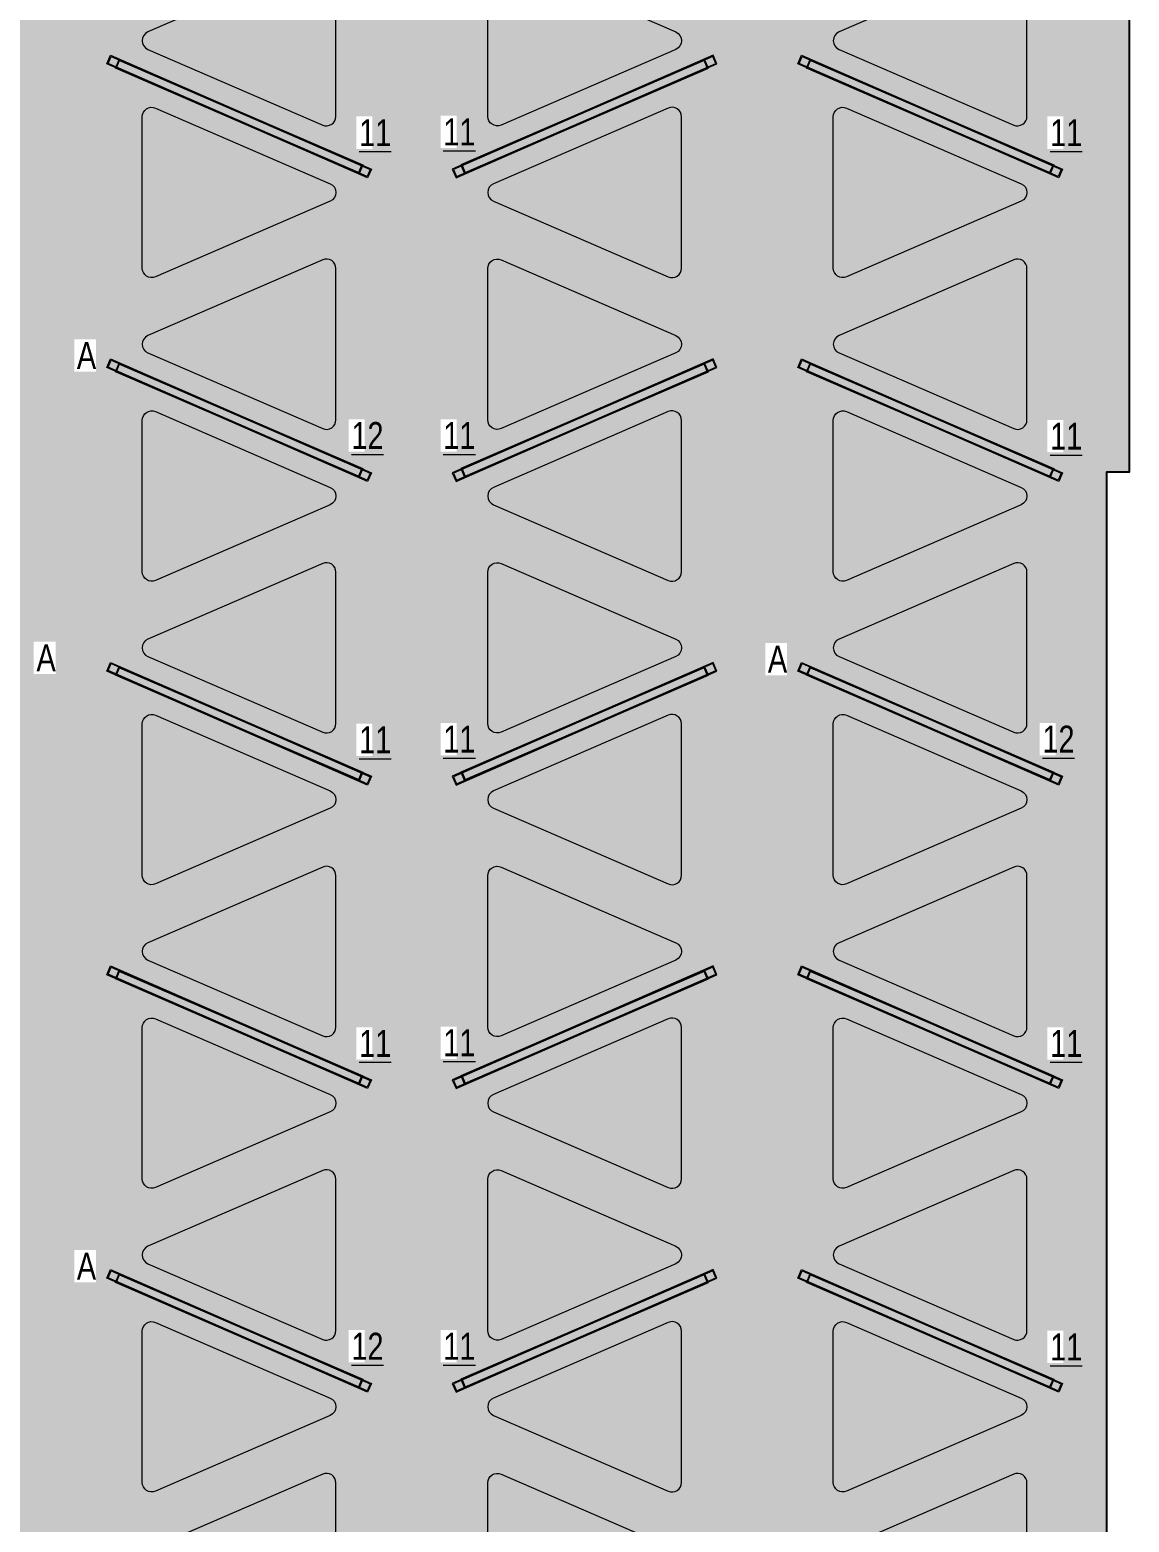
# Model space of a CAD drawing. Header units: millimetres. Extents: x -547274 to 397870, y -45599 to 141350.
# Drawn here: x 63650 to 69442, y 86401 to 94267 of the extents above; entities that cross this region are included whole.
import ezdxf

# ---------------------------------------------------------------- set-up
doc = ezdxf.new("R2010")
doc.units = ezdxf.units.MM
for name, color, linetype, lineweight in [('_ЭОМ_ОБЩ_Освещение_текст тип светильника', 172, 'Continuous', 50), ('_ЭОМ_светильник А', 1, 'Continuous', 35), ('_ЭОМ_светильник Р', 4, 'Continuous', 35), ('АР_Потолки_Штриховка', 252, 'Continuous', 0)]:
    doc.layers.add(name, color=color, linetype=linetype, lineweight=lineweight)
doc.layers.add('RAL 9010', color=7, linetype='Continuous')
for name, color, linetype, lineweight, true_color in [('АР_Потолок_RAL 095 85 40', 7, 'Continuous', 5, 0xddc87a), ('АР_Потолок_RAL 100 70 20', 7, 'Continuous', 5, 0xb3ac85), ('АР_Потолок_Покраска', 7, 'Continuous', 5, 0x007399)]:
    doc.layers.add(name, color=color, linetype=linetype, lineweight=lineweight, true_color=true_color)
doc.styles.add('ГОСТ', font='cad.shx', dxfattribs={"width": 0.8})

# ---------------------------------------------------------------- blocks, each defined once
blk = doc.blocks.new('RVE-PLS5070-1500-P')
at = {"color": 0, "linetype": 'ByBlock', "lineweight": -2, "ltscale": 40}
for points in [[(750, -25), (-750, -25), (-750, 25), (750, 25)], [(745, -20), (-745, -20), (-745, 20), (745, 20)]]:
    blk.add_lwpolyline(points, close=True, dxfattribs=at)

msp = doc.modelspace()

# ---------------------------------------------------------------- hatches: boundary and pattern name
at = {"layer": 'RAL 9010', "ltscale": 100, "true_color": 0xe1be89}
h = msp.add_hatch(color=31, dxfattribs=at)
h.dxf.hatch_style = 1
h.paths.add_polyline_path([(65262.6, 94608.5, 0.539691), (65192.7, 94654.4), (64272, 94255.5, 0.656611), (64272, 94163.8), (65192.7, 93764.9, 0.539691), (65262.6, 93810.8)])
h = msp.add_hatch(color=31, dxfattribs=at)
h.dxf.hatch_style = 1
h.paths.add_polyline_path([(68874, 93363.8, 0.656611), (68874, 93455.5), (67953.2, 93854.4, 0.539691), (67883.4, 93808.5), (67883.4, 93010.8, 0.539691), (67953.2, 92964.9)])
h = msp.add_hatch(color=31, dxfattribs=at)
h.dxf.hatch_style = 1
h.paths.add_polyline_path([(67053.2, 92563.8, 0.656611), (67053.2, 92655.5), (66132.5, 93054.4, 0.539691), (66062.6, 93008.5), (66062.6, 92210.8, 0.539691), (66132.5, 92164.9)])
h = msp.add_hatch(color=31, dxfattribs=at)
h.dxf.hatch_style = 1
h.paths.add_polyline_path([(65232.5, 91763.8, 0.656611), (65232.5, 91855.5), (64311.7, 92254.4, 0.539691), (64241.9, 92208.5), (64241.9, 91410.8, 0.539691), (64311.7, 91364.9)])
h = msp.add_hatch(color=31, dxfattribs=at)
h.dxf.hatch_style = 1
h.paths.add_polyline_path([(68904.1, 91408.5, 0.539691), (68834.2, 91454.4), (67913.5, 91055.5, 0.656611), (67913.5, 90963.8), (68834.2, 90564.9, 0.539691), (68904.1, 90610.8)])
h = msp.add_hatch(color=31, dxfattribs=at)
h.dxf.hatch_style = 1
h.paths.add_polyline_path([(67083.4, 90608.5, 0.539691), (67013.5, 90654.4), (66092.7, 90255.5, 0.656611), (66092.7, 90163.8), (67013.5, 89764.9, 0.539691), (67083.4, 89810.8)])
h = msp.add_hatch(color=31, dxfattribs=at)
h.dxf.hatch_style = 1
h.paths.add_polyline_path([(65262.6, 89808.5, 0.539691), (65192.7, 89854.4), (64272, 89455.5, 0.656611), (64272, 89363.8), (65192.7, 88964.9, 0.539691), (65262.6, 89010.8)])
h = msp.add_hatch(color=31, dxfattribs=at)
h.dxf.hatch_style = 1
h.paths.add_polyline_path([(68874, 88563.8, 0.656611), (68874, 88655.5), (67953.2, 89054.4, 0.539691), (67883.4, 89008.5), (67883.4, 88210.8, 0.539691), (67953.2, 88164.9)])
h = msp.add_hatch(color=31, dxfattribs=at)
h.dxf.hatch_style = 1
h.paths.add_polyline_path([(67053.2, 87763.8, 0.656611), (67053.2, 87855.5), (66132.5, 88254.4, 0.539691), (66062.6, 88208.5), (66062.6, 87410.8, 0.539691), (66132.5, 87364.9)])
h = msp.add_hatch(color=31, dxfattribs=at)
h.dxf.hatch_style = 1
h.paths.add_polyline_path([(65232.5, 86963.8, 0.656611), (65232.5, 87055.5), (64311.7, 87454.4, 0.539691), (64241.9, 87408.5), (64241.9, 86610.8, 0.539691), (64311.7, 86564.9)])
h = msp.add_hatch(color=31, dxfattribs=at)
h.dxf.hatch_style = 1
h.paths.add_polyline_path([(68904.1, 86608.5, 0.539691), (68834.2, 86654.4), (67913.5, 86255.5, 0.656611), (67913.5, 86163.8), (68834.2, 85764.9, 0.539691), (68904.1, 85810.8)])
at = {"layer": 'АР_Потолки_Штриховка', "ltscale": 100, "true_color": 0xf8f6b0}
h = msp.add_hatch(color=51, dxfattribs=at)
h.dxf.hatch_style = 1
h.paths.add_polyline_path([(65382, 93515.1), (64106.6, 94067.6), (64122.5, 94104.3), (65397.9, 93551.8)])
h = msp.add_hatch(color=51, dxfattribs=at)
h.dxf.hatch_style = 1
h.paths.add_polyline_path([(65943.2, 93515.1), (67218.7, 94067.6), (67202.8, 94104.3), (65927.3, 93551.8)])
h = msp.add_hatch(color=51, dxfattribs=at)
h.dxf.hatch_style = 1
h.paths.add_polyline_path([(69023.5, 93515.1), (67748, 94067.6), (67763.9, 94104.3), (69039.4, 93551.8)])
h = msp.add_hatch(color=51, dxfattribs=at)
h.dxf.hatch_style = 1
h.paths.add_polyline_path([(65382, 91915.1), (64106.6, 92467.6), (64122.5, 92504.3), (65397.9, 91951.8)])
h = msp.add_hatch(color=51, dxfattribs=at)
h.dxf.hatch_style = 1
h.paths.add_polyline_path([(65943.2, 91915.1), (67218.7, 92467.6), (67202.8, 92504.3), (65927.3, 91951.8)])
h = msp.add_hatch(color=51, dxfattribs=at)
h.dxf.hatch_style = 1
h.paths.add_polyline_path([(69023.5, 91915.1), (67748, 92467.6), (67763.9, 92504.3), (69039.4, 91951.8)])
h = msp.add_hatch(color=51, dxfattribs=at)
h.dxf.hatch_style = 1
h.paths.add_polyline_path([(65382, 90315.1), (64106.6, 90867.6), (64122.5, 90904.3), (65397.9, 90351.8)])
h = msp.add_hatch(color=51, dxfattribs=at)
h.dxf.hatch_style = 1
h.paths.add_polyline_path([(65943.2, 90315.1), (67218.7, 90867.6), (67202.8, 90904.3), (65927.3, 90351.8)])
h = msp.add_hatch(color=51, dxfattribs=at)
h.dxf.hatch_style = 1
h.paths.add_polyline_path([(69023.5, 90315.1), (67748, 90867.6), (67763.9, 90904.3), (69039.4, 90351.8)])
h = msp.add_hatch(color=51, dxfattribs=at)
h.dxf.hatch_style = 1
h.paths.add_polyline_path([(65382, 88715.1), (64106.6, 89267.6), (64122.5, 89304.3), (65397.9, 88751.8)])
h = msp.add_hatch(color=51, dxfattribs=at)
h.dxf.hatch_style = 1
h.paths.add_polyline_path([(65943.2, 88715.1), (67218.7, 89267.6), (67202.8, 89304.3), (65927.3, 88751.8)])
h = msp.add_hatch(color=51, dxfattribs=at)
h.dxf.hatch_style = 1
h.paths.add_polyline_path([(69023.5, 88715.1), (67748, 89267.6), (67763.9, 89304.3), (69039.4, 88751.8)])
h = msp.add_hatch(color=51, dxfattribs=at)
h.dxf.hatch_style = 1
h.paths.add_polyline_path([(65382, 87115.1), (64106.6, 87667.6), (64122.5, 87704.3), (65397.9, 87151.8)])
h = msp.add_hatch(color=51, dxfattribs=at)
h.dxf.hatch_style = 1
h.paths.add_polyline_path([(65943.2, 87115.1), (67218.7, 87667.6), (67202.8, 87704.3), (65927.3, 87151.8)])
h = msp.add_hatch(color=51, dxfattribs=at)
h.dxf.hatch_style = 1
h.paths.add_polyline_path([(69023.5, 87115.1), (67748, 87667.6), (67763.9, 87704.3), (69039.4, 87151.8)])
at = {"layer": 'АР_Потолок_RAL 095 85 40', "transparency": 33554687}
h = msp.add_hatch(color=256, dxfattribs=at)
h.dxf.hatch_style = 1
h.paths.add_polyline_path([(67913.5, 94255.5, 0.656611), (67913.5, 94163.8), (68834.2, 93764.9, 0.539691), (68904.1, 93810.8), (68904.1, 94608.5, 0.539691), (68834.2, 94654.4)])
h = msp.add_hatch(color=256, dxfattribs=at)
h.dxf.hatch_style = 1
h.paths.add_polyline_path([(66092.7, 93455.5, 0.656611), (66092.7, 93363.8), (67013.5, 92964.9, 0.539691), (67083.4, 93010.8), (67083.4, 93808.5, 0.539691), (67013.5, 93854.4)])
h = msp.add_hatch(color=256, dxfattribs=at)
h.dxf.hatch_style = 1
h.paths.add_polyline_path([(64272, 92655.5, 0.656611), (64272, 92563.8), (65192.7, 92164.9, 0.539691), (65262.6, 92210.8), (65262.6, 93008.5, 0.539691), (65192.7, 93054.4)])
h = msp.add_hatch(color=256, dxfattribs=at)
h.dxf.hatch_style = 1
h.paths.add_polyline_path([(67953.2, 92254.4, 0.539691), (67883.4, 92208.5), (67883.4, 91410.8, 0.539691), (67953.2, 91364.9), (68874, 91763.8, 0.656611), (68874, 91855.5)])
h = msp.add_hatch(color=256, dxfattribs=at)
h.dxf.hatch_style = 1
h.paths.add_polyline_path([(66062.6, 90610.8, 0.539691), (66132.5, 90564.9), (67053.2, 90963.8, 0.656611), (67053.2, 91055.5), (66132.5, 91454.4, 0.539691), (66062.6, 91408.5)])
h = msp.add_hatch(color=256, dxfattribs=at)
h.dxf.hatch_style = 1
h.paths.add_polyline_path([(65232.5, 90163.8, 0.656611), (65232.5, 90255.5), (64311.7, 90654.4, 0.539691), (64241.9, 90608.5), (64241.9, 89810.8, 0.539691), (64311.7, 89764.9)])
h = msp.add_hatch(color=256, dxfattribs=at)
h.dxf.hatch_style = 1
h.paths.add_polyline_path([(67913.5, 89455.5, 0.656611), (67913.5, 89363.8), (68834.2, 88964.9, 0.539691), (68904.1, 89010.8), (68904.1, 89808.5, 0.539691), (68834.2, 89854.4)])
h = msp.add_hatch(color=256, dxfattribs=at)
h.dxf.hatch_style = 1
h.paths.add_polyline_path([(66092.7, 88655.5, 0.656611), (66092.7, 88563.8), (67013.5, 88164.9, 0.539691), (67083.4, 88210.8), (67083.4, 89008.5, 0.539691), (67013.5, 89054.4)])
h = msp.add_hatch(color=256, dxfattribs=at)
h.dxf.hatch_style = 1
h.paths.add_polyline_path([(64272, 87855.5, 0.656611), (64272, 87763.8), (65192.7, 87364.9, 0.539691), (65262.6, 87410.8), (65262.6, 88208.5, 0.539691), (65192.7, 88254.4)])
h = msp.add_hatch(color=256, dxfattribs=at)
h.dxf.hatch_style = 1
h.paths.add_polyline_path([(67953.2, 87454.4, 0.539691), (67883.4, 87408.5), (67883.4, 86610.8, 0.539691), (67953.2, 86564.9), (68874, 86963.8, 0.656611), (68874, 87055.5)])
h = msp.add_hatch(color=256, dxfattribs=at)
h.dxf.hatch_style = 1
h.paths.add_polyline_path([(66062.6, 85810.8, 0.539691), (66132.5, 85764.9), (67053.2, 86163.8, 0.656611), (67053.2, 86255.5), (66132.5, 86654.4, 0.539691), (66062.6, 86608.5)])
at = {"layer": 'АР_Потолок_RAL 100 70 20', "transparency": 33554687}
h = msp.add_hatch(color=256, dxfattribs=at)
h.dxf.hatch_style = 1
h.paths.add_polyline_path([(67053.2, 94163.8, 0.656611), (67053.2, 94255.5), (66132.5, 94654.4, 0.539691), (66062.6, 94608.5), (66062.6, 93810.8, 0.539691), (66132.5, 93764.9)])
h = msp.add_hatch(color=256, dxfattribs=at)
h.dxf.hatch_style = 1
h.paths.add_polyline_path([(65232.5, 93363.8, 0.656611), (65232.5, 93455.5), (64311.7, 93854.4, 0.539691), (64241.9, 93808.5), (64241.9, 93010.8, 0.539691), (64311.7, 92964.9)])
h = msp.add_hatch(color=256, dxfattribs=at)
h.dxf.hatch_style = 1
h.paths.add_polyline_path([(68834.2, 92164.9, 0.539691), (68904.1, 92210.8), (68904.1, 93008.5, 0.539691), (68834.2, 93054.4), (67913.5, 92655.5, 0.656611), (67913.5, 92563.8)])
h = msp.add_hatch(color=256, dxfattribs=at)
h.dxf.hatch_style = 1
h.paths.add_polyline_path([(67013.5, 91364.9, 0.539691), (67083.4, 91410.8), (67083.4, 92208.5, 0.539691), (67013.5, 92254.4), (66092.7, 91855.5, 0.656611), (66092.7, 91763.8)])
h = msp.add_hatch(color=256, dxfattribs=at)
h.dxf.hatch_style = 1
h.paths.add_polyline_path([(64272, 91055.5, 0.656611), (64272, 90963.8), (65192.7, 90564.9, 0.539691), (65262.6, 90610.8), (65262.6, 91408.5, 0.539691), (65192.7, 91454.4)])
h = msp.add_hatch(color=256, dxfattribs=at)
h.dxf.hatch_style = 1
h.paths.add_polyline_path([(67953.2, 90654.4, 0.539691), (67883.4, 90608.5), (67883.4, 89810.8, 0.539691), (67953.2, 89764.9), (68874, 90163.8, 0.656611), (68874, 90255.5)])
h = msp.add_hatch(color=256, dxfattribs=at)
h.dxf.hatch_style = 1
h.paths.add_polyline_path([(67053.2, 89363.8, 0.656611), (67053.2, 89455.5), (66132.5, 89854.4, 0.539691), (66062.6, 89808.5), (66062.6, 89010.8, 0.539691), (66132.5, 88964.9)])
h = msp.add_hatch(color=256, dxfattribs=at)
h.dxf.hatch_style = 1
h.paths.add_polyline_path([(65232.5, 88563.8, 0.656611), (65232.5, 88655.5), (64311.7, 89054.4, 0.539691), (64241.9, 89008.5), (64241.9, 88210.8, 0.539691), (64311.7, 88164.9)])
h = msp.add_hatch(color=256, dxfattribs=at)
h.dxf.hatch_style = 1
h.paths.add_polyline_path([(68834.2, 87364.9, 0.539691), (68904.1, 87410.8), (68904.1, 88208.5, 0.539691), (68834.2, 88254.4), (67913.5, 87855.5, 0.656611), (67913.5, 87763.8)])
h = msp.add_hatch(color=256, dxfattribs=at)
h.dxf.hatch_style = 1
h.paths.add_polyline_path([(67013.5, 86564.9, 0.539691), (67083.4, 86610.8), (67083.4, 87408.5, 0.539691), (67013.5, 87454.4), (66092.7, 87055.5, 0.656611), (66092.7, 86963.8)])
h = msp.add_hatch(color=256, dxfattribs=at)
h.dxf.hatch_style = 1
h.paths.add_polyline_path([(64272, 86255.5, 0.656611), (64272, 86163.8), (65192.7, 85764.9, 0.539691), (65262.6, 85810.8), (65262.6, 86608.5, 0.539691), (65192.7, 86654.4)])
at = {"layer": 'АР_Потолок_Покраска'}
h = msp.add_hatch(dxfattribs=at)
h.set_pattern_fill('CROSS', color=256, scale=25)
h.set_pattern_definition([(0, (-169992.07, 59504.36), (158.75, 158.75), [79.375, -238.125]), (90, (-169952.39, 59464.68), (-158.75, 158.75), [79.375, -238.125])])
h.paths.add_polyline_path([(57962.3, 105550.7), (60782.3, 105550.7), (60782.3, 106400.7), (66722.4, 106400.7), (66722.4, 105550.7), (69442.4, 105550.7), (69442.4, 100800.7), (69442.4, 100400.7), (69442.4, 94800.7), (69442.4, 94400.7), (69442.4, 91935.7), (69322.3, 91935.7), (69322.3, 83288.1), (67172.3, 83288.1), (67172.3, 82685.7), (57962.3, 82685.7)])

# ---------------------------------------------------------------- linework, layer by layer
msp.add_lwpolyline([(57962.3, 106700.7), (63442.4, 106700.7), (63442.4, 106400.7), (63842.4, 106400.7), (63842.4, 106700.7), (69442.4, 106700.7), (69442.4, 105550.7), (69442.4, 105550.7), (69442.4, 100800.7), (69442.4, 100800.7), (69442.4, 100400.7), (69442.4, 100400.7), (69442.4, 94800.7), (69442.4, 94800.7), (69442.4, 94400.7), (69442.4, 94400.7), (69442.4, 91935.7), (69322.3, 91935.7), (69322.3, 83288.1), (67172.3, 83288.1), (67172.3, 82685.7), (57962.3, 82685.7)], close=True)
at = {"layer": 'АР_Потолки_Штриховка', "color": 18, "ltscale": 100, "true_color": 0x000000}
for points in [[(65192.7, 93764.9, 0.539691), (65262.6, 93810.8), (65262.6, 94608.5, 0.539691), (65192.7, 94654.4), (64272, 94255.5, 0.656611), (64272, 94163.8), (65192.7, 93764.9)], [(66132.5, 93764.9, -0.539691), (66062.6, 93810.8), (66062.6, 94608.5, -0.539691), (66132.5, 94654.4), (67053.2, 94255.5, -0.656611), (67053.2, 94163.8), (66132.5, 93764.9)], [(68834.2, 93764.9, 0.539691), (68904.1, 93810.8), (68904.1, 94608.5, 0.539691), (68834.2, 94654.4), (67913.5, 94255.5, 0.656611), (67913.5, 94163.8), (68834.2, 93764.9)], [(64311.7, 92964.9, -0.539691), (64241.9, 93010.8), (64241.9, 93808.5, -0.539691), (64311.7, 93854.4), (65232.5, 93455.5, -0.656611), (65232.5, 93363.8), (64311.7, 92964.9)], [(67013.5, 92964.9, 0.539691), (67083.4, 93010.8), (67083.4, 93808.5, 0.539691), (67013.5, 93854.4), (66092.7, 93455.5, 0.656611), (66092.7, 93363.8), (67013.5, 92964.9)], [(67953.2, 92964.9, -0.539691), (67883.4, 93010.8), (67883.4, 93808.5, -0.539691), (67953.2, 93854.4), (68874, 93455.5, -0.656611), (68874, 93363.8), (67953.2, 92964.9)], [(65192.7, 92164.9, 0.539691), (65262.6, 92210.8), (65262.6, 93008.5, 0.539691), (65192.7, 93054.4), (64272, 92655.5, 0.656611), (64272, 92563.8), (65192.7, 92164.9)], [(66132.5, 92164.9, -0.539691), (66062.6, 92210.8), (66062.6, 93008.5, -0.539691), (66132.5, 93054.4), (67053.2, 92655.5, -0.656611), (67053.2, 92563.8), (66132.5, 92164.9)], [(68834.2, 92164.9, 0.539691), (68904.1, 92210.8), (68904.1, 93008.5, 0.539691), (68834.2, 93054.4), (67913.5, 92655.5, 0.656611), (67913.5, 92563.8), (68834.2, 92164.9)], [(64311.7, 91364.9, -0.539691), (64241.9, 91410.8), (64241.9, 92208.5, -0.539691), (64311.7, 92254.4), (65232.5, 91855.5, -0.656611), (65232.5, 91763.8), (64311.7, 91364.9)], [(67013.5, 91364.9, 0.539691), (67083.4, 91410.8), (67083.4, 92208.5, 0.539691), (67013.5, 92254.4), (66092.7, 91855.5, 0.656611), (66092.7, 91763.8), (67013.5, 91364.9)], [(67953.2, 91364.9, -0.539691), (67883.4, 91410.8), (67883.4, 92208.5, -0.539691), (67953.2, 92254.4), (68874, 91855.5, -0.656611), (68874, 91763.8), (67953.2, 91364.9)], [(65192.7, 90564.9, 0.539691), (65262.6, 90610.8), (65262.6, 91408.5, 0.539691), (65192.7, 91454.4), (64272, 91055.5, 0.656611), (64272, 90963.8), (65192.7, 90564.9)], [(66132.5, 90564.9, -0.539691), (66062.6, 90610.8), (66062.6, 91408.5, -0.539691), (66132.5, 91454.4), (67053.2, 91055.5, -0.656611), (67053.2, 90963.8), (66132.5, 90564.9)], [(68834.2, 90564.9, 0.539691), (68904.1, 90610.8), (68904.1, 91408.5, 0.539691), (68834.2, 91454.4), (67913.5, 91055.5, 0.656611), (67913.5, 90963.8), (68834.2, 90564.9)], [(64311.7, 89764.9, -0.539691), (64241.9, 89810.8), (64241.9, 90608.5, -0.539691), (64311.7, 90654.4), (65232.5, 90255.5, -0.656611), (65232.5, 90163.8), (64311.7, 89764.9)], [(67013.5, 89764.9, 0.539691), (67083.4, 89810.8), (67083.4, 90608.5, 0.539691), (67013.5, 90654.4), (66092.7, 90255.5, 0.656611), (66092.7, 90163.8), (67013.5, 89764.9)], [(67953.2, 89764.9, -0.539691), (67883.4, 89810.8), (67883.4, 90608.5, -0.539691), (67953.2, 90654.4), (68874, 90255.5, -0.656611), (68874, 90163.8), (67953.2, 89764.9)], [(65192.7, 88964.9, 0.539691), (65262.6, 89010.8), (65262.6, 89808.5, 0.539691), (65192.7, 89854.4), (64272, 89455.5, 0.656611), (64272, 89363.8), (65192.7, 88964.9)], [(66132.5, 88964.9, -0.539691), (66062.6, 89010.8), (66062.6, 89808.5, -0.539691), (66132.5, 89854.4), (67053.2, 89455.5, -0.656611), (67053.2, 89363.8), (66132.5, 88964.9)], [(68834.2, 88964.9, 0.539691), (68904.1, 89010.8), (68904.1, 89808.5, 0.539691), (68834.2, 89854.4), (67913.5, 89455.5, 0.656611), (67913.5, 89363.8), (68834.2, 88964.9)], [(64311.7, 88164.9, -0.539691), (64241.9, 88210.8), (64241.9, 89008.5, -0.539691), (64311.7, 89054.4), (65232.5, 88655.5, -0.656611), (65232.5, 88563.8), (64311.7, 88164.9)], [(67013.5, 88164.9, 0.539691), (67083.4, 88210.8), (67083.4, 89008.5, 0.539691), (67013.5, 89054.4), (66092.7, 88655.5, 0.656611), (66092.7, 88563.8), (67013.5, 88164.9)], [(67953.2, 88164.9, -0.539691), (67883.4, 88210.8), (67883.4, 89008.5, -0.539691), (67953.2, 89054.4), (68874, 88655.5, -0.656611), (68874, 88563.8), (67953.2, 88164.9)], [(65192.7, 87364.9, 0.539691), (65262.6, 87410.8), (65262.6, 88208.5, 0.539691), (65192.7, 88254.4), (64272, 87855.5, 0.656611), (64272, 87763.8), (65192.7, 87364.9)], [(66132.5, 87364.9, -0.539691), (66062.6, 87410.8), (66062.6, 88208.5, -0.539691), (66132.5, 88254.4), (67053.2, 87855.5, -0.656611), (67053.2, 87763.8), (66132.5, 87364.9)], [(68834.2, 87364.9, 0.539691), (68904.1, 87410.8), (68904.1, 88208.5, 0.539691), (68834.2, 88254.4), (67913.5, 87855.5, 0.656611), (67913.5, 87763.8), (68834.2, 87364.9)], [(64311.7, 86564.9, -0.539691), (64241.9, 86610.8), (64241.9, 87408.5, -0.539691), (64311.7, 87454.4), (65232.5, 87055.5, -0.656611), (65232.5, 86963.8), (64311.7, 86564.9)], [(67013.5, 86564.9, 0.539691), (67083.4, 86610.8), (67083.4, 87408.5, 0.539691), (67013.5, 87454.4), (66092.7, 87055.5, 0.656611), (66092.7, 86963.8), (67013.5, 86564.9)], [(67953.2, 86564.9, -0.539691), (67883.4, 86610.8), (67883.4, 87408.5, -0.539691), (67953.2, 87454.4), (68874, 87055.5, -0.656611), (68874, 86963.8), (67953.2, 86564.9)], [(65192.7, 85764.9, 0.539691), (65262.6, 85810.8), (65262.6, 86608.5, 0.539691), (65192.7, 86654.4), (64272, 86255.5, 0.656611), (64272, 86163.8), (65192.7, 85764.9)], [(66132.5, 85764.9, -0.539691), (66062.6, 85810.8), (66062.6, 86608.5, -0.539691), (66132.5, 86654.4), (67053.2, 86255.5, -0.656611), (67053.2, 86163.8), (66132.5, 85764.9)], [(68834.2, 85764.9, 0.539691), (68904.1, 85810.8), (68904.1, 86608.5, 0.539691), (68834.2, 86654.4), (67913.5, 86255.5, 0.656611), (67913.5, 86163.8), (68834.2, 85764.9)]]:
    msp.add_lwpolyline(points, format="xyb", dxfattribs=at)
at = {"layer": 'АР_Потолки_Штриховка', "color": 18, "lineweight": 18, "ltscale": 100, "true_color": 0x000000}
for points in [[(65192.7, 93764.9, 0.539691), (65262.6, 93810.8), (65262.6, 94608.5, 0.539691), (65192.7, 94654.4), (64272, 94255.5, 0.656611), (64272, 94163.8), (65192.7, 93764.9)], [(66132.5, 93764.9, -0.539691), (66062.6, 93810.8), (66062.6, 94608.5, -0.539691), (66132.5, 94654.4), (67053.2, 94255.5, -0.656611), (67053.2, 94163.8), (66132.5, 93764.9)], [(68834.2, 93764.9, 0.539691), (68904.1, 93810.8), (68904.1, 94608.5, 0.539691), (68834.2, 94654.4), (67913.5, 94255.5, 0.656611), (67913.5, 94163.8), (68834.2, 93764.9)], [(64311.7, 92964.9, -0.539691), (64241.9, 93010.8), (64241.9, 93808.5, -0.539691), (64311.7, 93854.4), (65232.5, 93455.5, -0.656611), (65232.5, 93363.8), (64311.7, 92964.9)], [(67013.5, 92964.9, 0.539691), (67083.4, 93010.8), (67083.4, 93808.5, 0.539691), (67013.5, 93854.4), (66092.7, 93455.5, 0.656611), (66092.7, 93363.8), (67013.5, 92964.9)], [(67953.2, 92964.9, -0.539691), (67883.4, 93010.8), (67883.4, 93808.5, -0.539691), (67953.2, 93854.4), (68874, 93455.5, -0.656611), (68874, 93363.8), (67953.2, 92964.9)], [(65192.7, 92164.9, 0.539691), (65262.6, 92210.8), (65262.6, 93008.5, 0.539691), (65192.7, 93054.4), (64272, 92655.5, 0.656611), (64272, 92563.8), (65192.7, 92164.9)], [(66132.5, 92164.9, -0.539691), (66062.6, 92210.8), (66062.6, 93008.5, -0.539691), (66132.5, 93054.4), (67053.2, 92655.5, -0.656611), (67053.2, 92563.8), (66132.5, 92164.9)], [(68834.2, 92164.9, 0.539691), (68904.1, 92210.8), (68904.1, 93008.5, 0.539691), (68834.2, 93054.4), (67913.5, 92655.5, 0.656611), (67913.5, 92563.8), (68834.2, 92164.9)], [(64311.7, 91364.9, -0.539691), (64241.9, 91410.8), (64241.9, 92208.5, -0.539691), (64311.7, 92254.4), (65232.5, 91855.5, -0.656611), (65232.5, 91763.8), (64311.7, 91364.9)], [(67013.5, 91364.9, 0.539691), (67083.4, 91410.8), (67083.4, 92208.5, 0.539691), (67013.5, 92254.4), (66092.7, 91855.5, 0.656611), (66092.7, 91763.8), (67013.5, 91364.9)], [(67953.2, 91364.9, -0.539691), (67883.4, 91410.8), (67883.4, 92208.5, -0.539691), (67953.2, 92254.4), (68874, 91855.5, -0.656611), (68874, 91763.8), (67953.2, 91364.9)], [(65192.7, 90564.9, 0.539691), (65262.6, 90610.8), (65262.6, 91408.5, 0.539691), (65192.7, 91454.4), (64272, 91055.5, 0.656611), (64272, 90963.8), (65192.7, 90564.9)], [(66132.5, 90564.9, -0.539691), (66062.6, 90610.8), (66062.6, 91408.5, -0.539691), (66132.5, 91454.4), (67053.2, 91055.5, -0.656611), (67053.2, 90963.8), (66132.5, 90564.9)], [(68834.2, 90564.9, 0.539691), (68904.1, 90610.8), (68904.1, 91408.5, 0.539691), (68834.2, 91454.4), (67913.5, 91055.5, 0.656611), (67913.5, 90963.8), (68834.2, 90564.9)], [(64311.7, 89764.9, -0.539691), (64241.9, 89810.8), (64241.9, 90608.5, -0.539691), (64311.7, 90654.4), (65232.5, 90255.5, -0.656611), (65232.5, 90163.8), (64311.7, 89764.9)], [(67013.5, 89764.9, 0.539691), (67083.4, 89810.8), (67083.4, 90608.5, 0.539691), (67013.5, 90654.4), (66092.7, 90255.5, 0.656611), (66092.7, 90163.8), (67013.5, 89764.9)], [(67953.2, 89764.9, -0.539691), (67883.4, 89810.8), (67883.4, 90608.5, -0.539691), (67953.2, 90654.4), (68874, 90255.5, -0.656611), (68874, 90163.8), (67953.2, 89764.9)], [(65192.7, 88964.9, 0.539691), (65262.6, 89010.8), (65262.6, 89808.5, 0.539691), (65192.7, 89854.4), (64272, 89455.5, 0.656611), (64272, 89363.8), (65192.7, 88964.9)], [(66132.5, 88964.9, -0.539691), (66062.6, 89010.8), (66062.6, 89808.5, -0.539691), (66132.5, 89854.4), (67053.2, 89455.5, -0.656611), (67053.2, 89363.8), (66132.5, 88964.9)], [(68834.2, 88964.9, 0.539691), (68904.1, 89010.8), (68904.1, 89808.5, 0.539691), (68834.2, 89854.4), (67913.5, 89455.5, 0.656611), (67913.5, 89363.8), (68834.2, 88964.9)], [(64311.7, 88164.9, -0.539691), (64241.9, 88210.8), (64241.9, 89008.5, -0.539691), (64311.7, 89054.4), (65232.5, 88655.5, -0.656611), (65232.5, 88563.8), (64311.7, 88164.9)], [(67013.5, 88164.9, 0.539691), (67083.4, 88210.8), (67083.4, 89008.5, 0.539691), (67013.5, 89054.4), (66092.7, 88655.5, 0.656611), (66092.7, 88563.8), (67013.5, 88164.9)], [(67953.2, 88164.9, -0.539691), (67883.4, 88210.8), (67883.4, 89008.5, -0.539691), (67953.2, 89054.4), (68874, 88655.5, -0.656611), (68874, 88563.8), (67953.2, 88164.9)], [(65192.7, 87364.9, 0.539691), (65262.6, 87410.8), (65262.6, 88208.5, 0.539691), (65192.7, 88254.4), (64272, 87855.5, 0.656611), (64272, 87763.8), (65192.7, 87364.9)], [(66132.5, 87364.9, -0.539691), (66062.6, 87410.8), (66062.6, 88208.5, -0.539691), (66132.5, 88254.4), (67053.2, 87855.5, -0.656611), (67053.2, 87763.8), (66132.5, 87364.9)], [(68834.2, 87364.9, 0.539691), (68904.1, 87410.8), (68904.1, 88208.5, 0.539691), (68834.2, 88254.4), (67913.5, 87855.5, 0.656611), (67913.5, 87763.8), (68834.2, 87364.9)], [(64311.7, 86564.9, -0.539691), (64241.9, 86610.8), (64241.9, 87408.5, -0.539691), (64311.7, 87454.4), (65232.5, 87055.5, -0.656611), (65232.5, 86963.8), (64311.7, 86564.9)], [(67013.5, 86564.9, 0.539691), (67083.4, 86610.8), (67083.4, 87408.5, 0.539691), (67013.5, 87454.4), (66092.7, 87055.5, 0.656611), (66092.7, 86963.8), (67013.5, 86564.9)], [(67953.2, 86564.9, -0.539691), (67883.4, 86610.8), (67883.4, 87408.5, -0.539691), (67953.2, 87454.4), (68874, 87055.5, -0.656611), (68874, 86963.8), (67953.2, 86564.9)], [(65192.7, 85764.9, 0.539691), (65262.6, 85810.8), (65262.6, 86608.5, 0.539691), (65192.7, 86654.4), (64272, 86255.5, 0.656611), (64272, 86163.8), (65192.7, 85764.9)], [(66132.5, 85764.9, -0.539691), (66062.6, 85810.8), (66062.6, 86608.5, -0.539691), (66132.5, 86654.4), (67053.2, 86255.5, -0.656611), (67053.2, 86163.8), (66132.5, 85764.9)], [(68834.2, 85764.9, 0.539691), (68904.1, 85810.8), (68904.1, 86608.5, 0.539691), (68834.2, 86654.4), (67913.5, 86255.5, 0.656611), (67913.5, 86163.8), (68834.2, 85764.9)]]:
    msp.add_lwpolyline(points, format="xyb", dxfattribs=at)
at = {"layer": 'АР_Потолки_Штриховка', "color": 18, "ltscale": 100, "true_color": 0x000000}
for points in [[(65384.6, 93508.5), (64100, 94065), (64119.9, 94110.8), (65404.5, 93554.4)], [(65382, 93515.1), (64106.6, 94067.6), (64122.5, 94104.3), (65397.9, 93551.8)], [(65940.6, 93508.5), (67225.3, 94065), (67205.4, 94110.8), (65920.7, 93554.4)], [(65943.2, 93515.1), (67218.7, 94067.6), (67202.8, 94104.3), (65927.3, 93551.8)], [(69026.1, 93508.5), (67741.5, 94065), (67761.3, 94110.8), (69046, 93554.4)], [(69023.5, 93515.1), (67748, 94067.6), (67763.9, 94104.3), (69039.4, 93551.8)], [(65384.6, 91908.5), (64100, 92465), (64119.9, 92510.8), (65404.5, 91954.4)], [(65382, 91915.1), (64106.6, 92467.6), (64122.5, 92504.3), (65397.9, 91951.8)], [(65940.6, 91908.5), (67225.3, 92465), (67205.4, 92510.8), (65920.7, 91954.4)], [(65943.2, 91915.1), (67218.7, 92467.6), (67202.8, 92504.3), (65927.3, 91951.8)], [(69026.1, 91908.5), (67741.5, 92465), (67761.3, 92510.8), (69046, 91954.4)], [(69023.5, 91915.1), (67748, 92467.6), (67763.9, 92504.3), (69039.4, 91951.8)], [(65384.6, 90308.5), (64100, 90865), (64119.9, 90910.8), (65404.5, 90354.4)], [(65382, 90315.1), (64106.6, 90867.6), (64122.5, 90904.3), (65397.9, 90351.8)], [(65940.6, 90308.5), (67225.3, 90865), (67205.4, 90910.8), (65920.7, 90354.4)], [(65943.2, 90315.1), (67218.7, 90867.6), (67202.8, 90904.3), (65927.3, 90351.8)], [(69026.1, 90308.5), (67741.5, 90865), (67761.3, 90910.8), (69046, 90354.4)], [(69023.5, 90315.1), (67748, 90867.6), (67763.9, 90904.3), (69039.4, 90351.8)], [(65384.6, 88708.5), (64100, 89265), (64119.9, 89310.8), (65404.5, 88754.4)], [(65382, 88715.1), (64106.6, 89267.6), (64122.5, 89304.3), (65397.9, 88751.8)], [(65940.6, 88708.5), (67225.3, 89265), (67205.4, 89310.8), (65920.7, 88754.4)], [(65943.2, 88715.1), (67218.7, 89267.6), (67202.8, 89304.3), (65927.3, 88751.8)], [(69026.1, 88708.5), (67741.5, 89265), (67761.3, 89310.8), (69046, 88754.4)], [(69023.5, 88715.1), (67748, 89267.6), (67763.9, 89304.3), (69039.4, 88751.8)], [(65384.6, 87108.5), (64100, 87665), (64119.9, 87710.8), (65404.5, 87154.4)], [(65382, 87115.1), (64106.6, 87667.6), (64122.5, 87704.3), (65397.9, 87151.8)], [(65940.6, 87108.5), (67225.3, 87665), (67205.4, 87710.8), (65920.7, 87154.4)], [(65943.2, 87115.1), (67218.7, 87667.6), (67202.8, 87704.3), (65927.3, 87151.8)], [(69026.1, 87108.5), (67741.5, 87665), (67761.3, 87710.8), (69046, 87154.4)], [(69023.5, 87115.1), (67748, 87667.6), (67763.9, 87704.3), (69039.4, 87151.8)]]:
    msp.add_lwpolyline(points, close=True, dxfattribs=at)
at = {"layer": 'АР_Потолки_Штриховка', "color": 18, "lineweight": 18, "ltscale": 100, "true_color": 0x000000}
for points in [[(65384.6, 93508.5), (64100, 94065), (64119.9, 94110.8), (65404.5, 93554.4)], [(65382, 93515.1), (64106.6, 94067.6), (64122.5, 94104.3), (65397.9, 93551.8)], [(65940.6, 93508.5), (67225.3, 94065), (67205.4, 94110.8), (65920.7, 93554.4)], [(65943.2, 93515.1), (67218.7, 94067.6), (67202.8, 94104.3), (65927.3, 93551.8)], [(69026.1, 93508.5), (67741.5, 94065), (67761.3, 94110.8), (69046, 93554.4)], [(69023.5, 93515.1), (67748, 94067.6), (67763.9, 94104.3), (69039.4, 93551.8)], [(65384.6, 91908.5), (64100, 92465), (64119.9, 92510.8), (65404.5, 91954.4)], [(65382, 91915.1), (64106.6, 92467.6), (64122.5, 92504.3), (65397.9, 91951.8)], [(65940.6, 91908.5), (67225.3, 92465), (67205.4, 92510.8), (65920.7, 91954.4)], [(65943.2, 91915.1), (67218.7, 92467.6), (67202.8, 92504.3), (65927.3, 91951.8)], [(69026.1, 91908.5), (67741.5, 92465), (67761.3, 92510.8), (69046, 91954.4)], [(69023.5, 91915.1), (67748, 92467.6), (67763.9, 92504.3), (69039.4, 91951.8)], [(65384.6, 90308.5), (64100, 90865), (64119.9, 90910.8), (65404.5, 90354.4)], [(65382, 90315.1), (64106.6, 90867.6), (64122.5, 90904.3), (65397.9, 90351.8)], [(65940.6, 90308.5), (67225.3, 90865), (67205.4, 90910.8), (65920.7, 90354.4)], [(65943.2, 90315.1), (67218.7, 90867.6), (67202.8, 90904.3), (65927.3, 90351.8)], [(69026.1, 90308.5), (67741.5, 90865), (67761.3, 90910.8), (69046, 90354.4)], [(69023.5, 90315.1), (67748, 90867.6), (67763.9, 90904.3), (69039.4, 90351.8)], [(65384.6, 88708.5), (64100, 89265), (64119.9, 89310.8), (65404.5, 88754.4)], [(65382, 88715.1), (64106.6, 89267.6), (64122.5, 89304.3), (65397.9, 88751.8)], [(65940.6, 88708.5), (67225.3, 89265), (67205.4, 89310.8), (65920.7, 88754.4)], [(65943.2, 88715.1), (67218.7, 89267.6), (67202.8, 89304.3), (65927.3, 88751.8)], [(69026.1, 88708.5), (67741.5, 89265), (67761.3, 89310.8), (69046, 88754.4)], [(69023.5, 88715.1), (67748, 89267.6), (67763.9, 89304.3), (69039.4, 88751.8)], [(65384.6, 87108.5), (64100, 87665), (64119.9, 87710.8), (65404.5, 87154.4)], [(65382, 87115.1), (64106.6, 87667.6), (64122.5, 87704.3), (65397.9, 87151.8)], [(65940.6, 87108.5), (67225.3, 87665), (67205.4, 87710.8), (65920.7, 87154.4)], [(65943.2, 87115.1), (67218.7, 87667.6), (67202.8, 87704.3), (65927.3, 87151.8)], [(69026.1, 87108.5), (67741.5, 87665), (67761.3, 87710.8), (69046, 87154.4)], [(69023.5, 87115.1), (67748, 87667.6), (67763.9, 87704.3), (69039.4, 87151.8)]]:
    msp.add_lwpolyline(points, close=True, dxfattribs=at)

# ---------------------------------------------------------------- block references
at = {"layer": '_ЭОМ_светильник А', "color": 18, "lineweight": 18, "ltscale": 100, "true_color": 0x000000, "rotation": 336.4097367066683}
msp.add_blockref('RVE-PLS5070-1500-P', (68393.7, 90609.7), dxfattribs=at)
at = {"layer": '_ЭОМ_светильник Р', "color": 18, "lineweight": 18, "ltscale": 100, "true_color": 0x000000, "rotation": 336.4097367066683}
for p in [(64752.2, 93809.7), (68393.7, 93809.7), (68393.7, 92209.7), (64752.2, 90609.7), (64752.2, 89009.7), (68393.7, 89009.7), (68393.7, 87409.7)]:
    msp.add_blockref('RVE-PLS5070-1500-P', p, dxfattribs=at)
at = {"layer": '_ЭОМ_светильник Р', "color": 18, "lineweight": 18, "ltscale": 100, "true_color": 0x000000, "xscale": -1, "rotation": 23.59026329333165}
for p in [(66573, 93809.7), (66573, 92209.7), (66573, 90609.7), (66573, 89009.7), (66573, 87409.7)]:
    msp.add_blockref('RVE-PLS5070-1500-P', p, dxfattribs=at)

# ---------------------------------------------------------------- next in the draw order: texts
at = {"layer": '_ЭОМ_ОБЩ_Освещение_текст тип светильника', "color": 18, "lineweight": 18, "ltscale": 40, "true_color": 0x000000, "char_height": 142.19, "width": 55.872, "attachment_point": 1, "style": 'ГОСТ', "bg_fill": 3, "box_fill_scale": 1.1, "bg_fill_color": 256, "bg_fill_transparency": 0}
for s, insert in [('{\\L11}', (65384.8, 93795.9)), ('{\\L11}', (65828.1, 93799.5)), ('{\\L11}', (69026.3, 93795.9)), ('{\\L12}', (65344, 92199.5)), ('{\\L11}', (65828.1, 92199.5)), ('{\\L11}', (69026.3, 92195.9)), ('{\\L11}', (65384.8, 90595.9)), ('{\\L11}', (65828.1, 90599.5)), ('{\\L12}', (68985.4, 90599.5)), ('{\\L11}', (65384.8, 88995.9)), ('{\\L11}', (65828.1, 88999.5)), ('{\\L11}', (69026.3, 88995.9)), ('{\\L12}', (65344, 87399.5)), ('{\\L11}', (65828.1, 87399.5)), ('{\\L11}', (69026.3, 87395.9))]:
    msp.add_mtext(s, dxfattribs=dict(at, insert=insert))
at = {"layer": '_ЭОМ_светильник А', "color": 18, "lineweight": 18, "ltscale": 100, "true_color": 0x000000, "char_height": 142.2, "width": 86.044, "attachment_point": 1, "style": 'ГОСТ', "bg_fill": 3, "box_fill_scale": 1.1, "bg_fill_color": 256, "bg_fill_transparency": 0}
for insert in [(63897.3, 92621.7), (63684.5, 91027.9), (67538.8, 91021.7), (63897.3, 87821.7)]:
    msp.add_mtext('А', dxfattribs=dict(at, insert=insert))

# ---------------------------------------------------------------- next in the draw order: block references
at = {"layer": '_ЭОМ_светильник А', "color": 18, "lineweight": 18, "ltscale": 100, "true_color": 0x000000, "rotation": 336.4097367066683}
for p in [(64752.2, 92209.7), (64752.2, 87409.7)]:
    msp.add_blockref('RVE-PLS5070-1500-P', p, dxfattribs=at)

doc.saveas('drawing.dxf')
